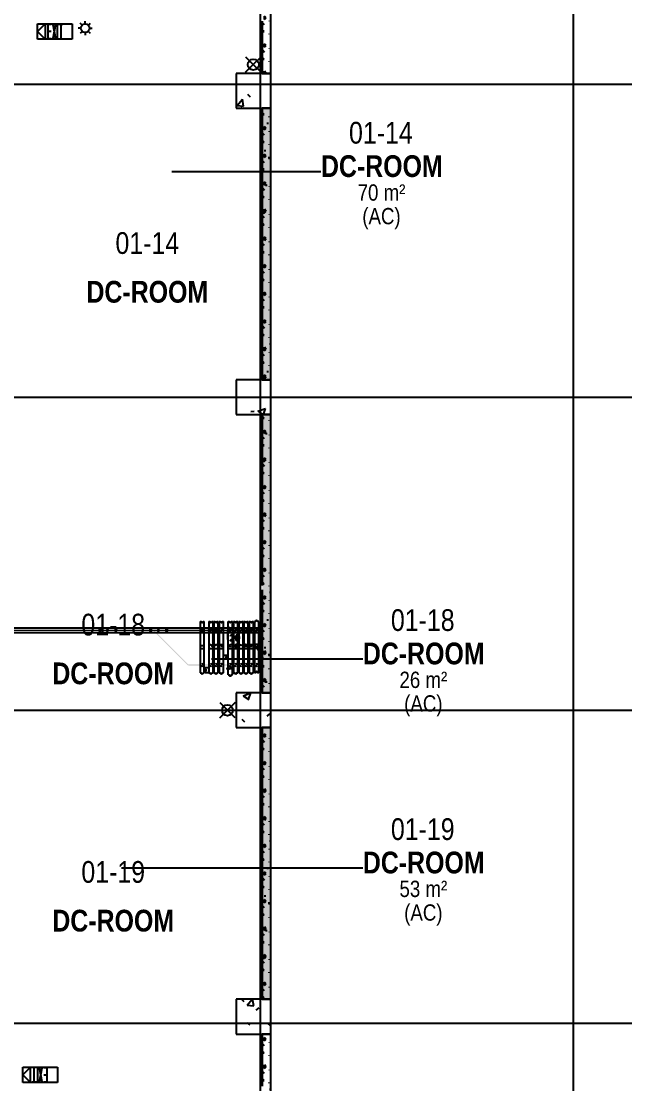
# Model space of a CAD drawing. Header units: millimetres. Extents: x -20146070 to 165023, y -3349561 to 35447.
# Drawn here: x 26597 to 40471, y -47818 to -23375 of the extents above; entities that cross this region are included whole.
import ezdxf

# ---------------------------------------------------------------- set-up
doc = ezdxf.new("R2010")
doc.units = ezdxf.units.MM
doc.header["$LTSCALE"] = 50
doc.layers.get('Defpoints').update_dxf_attribs({"color": 8, "lineweight": 9})
for name, color, linetype in [('BLK_2 - 1ST_2ND_STOREY_PLAN$0$0-1', 8, 'Continuous'), ('BLK_2 - 1ST_2ND_STOREY_PLAN$0$1599_DB_A_BLK2_HQ_R21- LINKVIEW_BLK2_1ST STOREY Toilet JOH$0$A-_DETA----_ED', 8, 'Continuous'), ('BLK_2 - 1ST_2ND_STOREY_PLAN$0$1599_DB_A_BLK2_HQ_R21- LINKVIEW_BLK2_1ST STOREY Toilet JOH$0$E-_LIGT----_E', 8, 'Continuous'), ('BLK_2 - 1ST_2ND_STOREY_PLAN$0$1599_DB_A_BLK2_HQ_R21- LINKVIEW_BLK2_1ST STOREY Toilet JOH$0$S-_COLN----_E', 8, 'Continuous'), ('BLK_2 - 1ST_2ND_STOREY_PLAN$0$A-_DETA----_ED-2', 8, 'Continuous'), ('BLK_2 - 1ST_2ND_STOREY_PLAN$0$A-_FLOR----_E', 8, 'Continuous'), ('BLK_2 - 1ST_2ND_STOREY_PLAN$0$A-_FURT----_E-1', 8, 'Continuous'), ('BLK_2 - 1ST_2ND_STOREY_PLAN$0$A-_ROOMNAME_A', 7, 'Continuous'), ('BLK_2 - 1ST_2ND_STOREY_PLAN$0$A-_WALL----_E', 8, 'Continuous'), ('BLK_2 - 1ST_2ND_STOREY_PLAN$0$A-_WALL----_E-1', 8, 'Continuous'), ('BLK_2 - 1ST_2ND_STOREY_PLAN$0$A-_WALL----_H-1', 8, 'Continuous'), ('BLK_2 - 1ST_2ND_STOREY_PLAN$0$PDF2_Geometry', 8, 'Continuous'), ('BLK_2 - 1ST_2ND_STOREY_PLAN$0$PDF2_Solid Fills', 8, 'Continuous'), ('BLK_2 - 1ST_2ND_STOREY_PLAN$0$S-_COLN----_E', 8, 'Continuous'), ('BLK_2 - 1ST_2ND_STOREY_PLAN$0$S-_COLN----_E-1', 8, 'Continuous'), ('BLK_2 - 1ST_2ND_STOREY_PLAN$0$S-_COLN----_E-2', 8, 'Continuous'), ('NW_ARCHI RM NAME', 7, 'Continuous'), ('NW_GRID LINE', 8, 'Continuous')]:
    doc.layers.add(name, color=color, linetype=linetype)
doc.styles.add('Arial Narrow_1', font='ARIALN.TTF', dxfattribs={"height": 500})
doc.styles.add('Arial Narrow_B_1', font='ARIALNB.TTF', dxfattribs={"height": 500})
doc.styles.add('BLK_2 - 1ST_2ND_STOREY_PLAN$0$Arial Narrow_2', font='ARIALN.TTF', dxfattribs={"height": 500})
doc.styles.add('BLK_2 - 1ST_2ND_STOREY_PLAN$0$Arial Narrow_4', font='ARIALN.TTF', dxfattribs={"height": 375})
doc.styles.add('BLK_2 - 1ST_2ND_STOREY_PLAN$0$Arial Narrow_B_2', font='ARIALNB.TTF', dxfattribs={"height": 500})
pattern_1 = [(50, (0, 0), (1821.84, -159.39), [190.5, -2095.5]), (355, (0, 0), (-352.428, 1910.567), [152.4, -1676.4]), (100.451, (151.8, -13.3), (1469.426, 1751.166), [161.9, -1780.9]), (46.184, (0, 508), (2710.79, -420.428), [285.75, -3143.25]), (96.636, (226, 473), (2374.026, 2474.276), [242.85, -2671.35]), (351.184, (0, 508), (2374.05, 2474.25), [228.6, -2514.6]), (21, (254, 381), (1516.144, -1022.652), [190.5, -2095.5]), (326, (254, 381), (618.02, 1841.88), [152.4, -1676.4]), (71.451, (380.3, 295.8), (2134.171, 819.212), [161.9, -1780.9]), (37.5, (0, 0), (30.886, 845.5504), [83.82, -1572.26, 83.82, -1617.98, -1682.75]), (37.5, (0, 0), (30.886, 845.5504), [-3357.88, 83.82, -1598.93]), (7.5, (0, 0), (668.1966, 1001.806), [83.82, -886.46, 83.82, -1534.16, -641.35]), (7.5, (0, 0), (668.1966, 1001.806), [-2588.26, 83.82, -557.53]), (327.5, (-566.4, 0), (1355.9093, -57.2896), [83.82, -551.18, 83.82, -1897.38, -2628.9]), (327.5, (-566.4, 0), (1355.9093, -57.2896), [-2616.2, 83.82, -2545.08]), (317.5, (-820.4, 0), (1481.293, 254.266), [83.82, -741.68, 83.82, -1231.9, -1866.9]), (317.5, (-820.4, 0), (1481.293, 254.266), [-2141.22, 83.82, -1783.08])]
pattern_2 = [(0, (0, 0), (635, 635), [79.375, -555.625]), (90, (0, 0), (-635, 635), [79.375, -555.625]), (135, (79.38, 0), (-635.0003, 0), [112.253, -785.772]), (0, (79.4, 357.2), (635, 635), [79.375, -555.625]), (45, (119.06, 317.5), (0, 635.0003), [56.127, -841.899]), (135, (119.06, 317.5), (-635.0003, 0), [56.127, -841.899]), (0, (317.5, 515.94), (635, 635), [112.253, -522.747]), (45, (317.5, 515.94), (0, 635.0003), [79.375, -818.651]), (135, (429.75, 515.94), (-635.0003, 0), [79.375, -818.651]), (90, (436.56, 158.75), (-635, 635), [79.375, -555.625]), (45, (436.56, 158.75), (0, 635.0003), [56.127, -841.899]), (135, (476.25, 198.44), (-635.0003, 0), [56.127, -841.899]), (0, (79.4, 158.75), (635, 635), [39.687, -531.812]), (0, (555.6, 317.5), (635, 635), [39.687, -531.812]), (90, (357.2, 396.9), (-635, 635), [39.687, -531.812]), (135, (436.56, 39.7), (-635.0003, 0), [56.127, -841.899]), (135, (158.75, 476.25), (-635.0003, 0), [56.127, -841.899]), (45, (297.66, 208.36), (0, 635.0003), [56.127, -841.899]), (90, (218.3, 79.4), (-635, 635), [9.922, -625.078]), (90, (248.05, 347.27), (-635, 635), [9.922, -625.078]), (90, (545.7, 456.4), (-635, 635), [9.922, -625.078]), (90, (555.6, 119.06), (-635, 635), [9.922, -625.078])]
pattern_3 = [(0, (0, 0), (635, 635), [79.375, -555.625]), (90, (0, 0), (-635, 635), [79.375, -555.625]), (135, (79.38, 0), (-635.0003, 0), [112.253, -785.772]), (0, (79.4, 357.2), (635, 635), [79.375, -555.625]), (45, (119.06, 317.5), (0, 635.0003), [56.127, -841.899]), (135, (119.06, 317.5), (-635.0003, 0), [56.127, -841.899]), (0, (317.5, 515.94), (635, 635), [112.253, -522.747]), (45, (317.5, 515.94), (0, 635.0003), [79.375, -818.651]), (135, (429.75, 515.94), (-635.0003, 0), [79.375, -818.651]), (90, (436.56, 158.75), (-635, 635), [79.375, -555.625]), (45, (436.56, 158.75), (0, 635.0003), [56.127, -841.899]), (135, (476.25, 198.44), (-635.0003, 0), [56.127, -841.899]), (0, (79.4, 158.75), (635, 635), [39.687, -531.812]), (0, (555.6, 317.5), (635, 635), [39.687, -531.812]), (90, (357.2, 396.9), (-635, 635), [39.687, -531.813]), (135, (436.56, 39.7), (-635.0003, 0), [56.127, -841.899]), (135, (158.75, 476.25), (-635.0003, 0), [56.127, -841.899]), (45, (297.66, 208.36), (0, 635.0003), [56.127, -841.899]), (90, (218.3, 79.4), (-635, 635), [9.922, -625.078]), (90, (248.05, 347.27), (-635, 635), [9.922, -625.078]), (90, (545.7, 456.4), (-635, 635), [9.922, -625.078]), (90, (555.6, 119.06), (-635, 635), [9.922, -625.078])]
pattern_4 = [(50, (0, 0), (1821.84, -159.39), [190.5, -2095.5]), (355, (0, 0), (-352.43, 1910.57), [152.4, -1676.4]), (100.451, (151.8, -13.3), (1469.426, 1751.166), [161.9, -1780.9]), (46.184, (0, 508), (2710.79, -420.43), [285.75, -3143.25]), (96.636, (226, 473), (2374.03, 2474.28), [242.85, -2671.35]), (351.184, (0, 508), (2374.05, 2474.25), [228.6, -2514.6]), (21, (254, 381), (1516.143, -1022.65), [190.5, -2095.5]), (326, (254, 381), (618.02, 1841.88), [152.4, -1676.4]), (71.451, (380.3, 295.8), (2134.17, 819.21), [161.9, -1780.9]), (37.5, (0, 0), (30.886, 845.55), [83.82, -1572.26, 83.82, -1617.98, -1682.75]), (37.5, (0, 0), (30.886, 845.55), [-3357.88, 83.82, -1598.93]), (7.5, (0, 0), (668.197, 1001.806), [83.82, -886.46, 83.82, -1534.16, -641.35]), (7.5, (0, 0), (668.197, 1001.806), [-2588.26, 83.82, -557.53]), (327.5, (-566.4, 0), (1355.909, -57.29), [83.82, -551.18, 83.82, -1897.38, -2628.9]), (327.5, (-566.4, 0), (1355.909, -57.29), [-2616.2, 83.82, -2545.08]), (317.5, (-820.4, 0), (1481.293, 254.266), [83.82, -741.68, 83.82, -1231.9, -1866.9]), (317.5, (-820.4, 0), (1481.293, 254.266), [-2141.22, 83.82, -1783.08])]

# ---------------------------------------------------------------- blocks, each defined once
blk = doc.blocks.new('BLK_2 - 1ST_2ND_STOREY_PLAN$0$1599_DB_A_BLK2_HQ_R21_rvt-1-BLK 2 1ST STOREY PLAN')
at = {"layer": 'BLK_2 - 1ST_2ND_STOREY_PLAN$0$A-_WALL----_H-1'}
h = blk.add_hatch(dxfattribs=at)
h.set_pattern_fill('FP_4', color=256, style=0, pattern_type=2)
h.set_pattern_definition(pattern_2)
h.paths.add_polyline_path([(-109836, -67302), (-109836, -57952), (-110036, -57908), (-110036, -67302)])
h = blk.add_hatch(dxfattribs=at)
h.set_pattern_fill('FP_4', color=256, style=0, pattern_type=2)
h.set_pattern_definition(pattern_2)
h.paths.add_polyline_path([(-109836, -88602), (-109836, -82352), (-110036, -82352), (-110036, -88602)])
h.paths.add_polyline_path([(-110036, -81552), (-109836, -81552), (-109836, -75152), (-110036, -75152), (-110036, -79182)])
h.paths.add_polyline_path([(-109836, -74352), (-109836, -68102), (-110036, -68102), (-110036, -74352)])
h = blk.add_hatch(dxfattribs=at)
h.set_pattern_fill('FP_4', color=256, style=0, pattern_type=2)
h.set_pattern_definition(pattern_2)
h.paths.add_polyline_path([(-110036, -98797), (-109836, -98752), (-109836, -89402), (-110036, -89402), (-110036, -98752)])
at = {"layer": 'BLK_2 - 1ST_2ND_STOREY_PLAN$0$S-_COLN----_E-2'}
h = blk.add_hatch(dxfattribs=at)
h.set_pattern_fill('FP_2', color=256, style=0, pattern_type=2)
h.set_pattern_definition(pattern_1)
h.paths.add_polyline_path([(-110036, -68102), (-109836, -68102), (-109836, -67302), (-110636, -67302), (-110636, -68102), (-110427, -68102)])
h = blk.add_hatch(dxfattribs=at)
h.set_pattern_fill('FP_2', color=256, style=0, pattern_type=2)
h.set_pattern_definition(pattern_1)
h.paths.add_polyline_path([(-109836, -75152), (-109836, -74352), (-110636, -74352), (-110636, -75152), (-110036, -75152)])
h = blk.add_hatch(dxfattribs=at)
h.set_pattern_fill('FP_2', color=256, style=0, pattern_type=2)
h.set_pattern_definition(pattern_1)
h.paths.add_polyline_path([(-110036, -82352), (-109836, -82352), (-109836, -81552), (-110636, -81552), (-110636, -82352), (-110427, -82352)])
h = blk.add_hatch(dxfattribs=at)
h.set_pattern_fill('FP_2', color=256, style=0, pattern_type=2)
h.set_pattern_definition(pattern_1)
h.paths.add_polyline_path([(-110636, -89402), (-109836, -89402), (-109836, -88602), (-110636, -88602)])
at = {"layer": 'BLK_2 - 1ST_2ND_STOREY_PLAN$0$A-_FLOR----_E'}
blk.add_line((-109836, -89402), (-109836, -67302), dxfattribs=at)
at = {"layer": 'BLK_2 - 1ST_2ND_STOREY_PLAN$0$A-_WALL----_E'}
for p, q in [((-109836, -68102), (-110036, -68102)), ((-110036, -74352), (-109836, -74352)), ((-109836, -75152), (-110036, -75152)), ((-110036, -81552), (-109836, -81552)), ((-109836, -82352), (-110036, -82352)), ((-110036, -88602), (-109836, -88602))]:
    blk.add_line(p, q, dxfattribs=at)
at = {"layer": 'BLK_2 - 1ST_2ND_STOREY_PLAN$0$A-_WALL----_E-1'}
for p, q in [((-109836, -67302), (-109836, -57952)), ((-110036, -66102), (-110036, -67302)), ((-110036, -67302), (-109836, -67302)), ((-110036, -68102), (-110036, -74352)), ((-109836, -74352), (-109836, -68102)), ((-110036, -75152), (-110036, -79082)), ((-109836, -81552), (-109836, -75152)), ((-110036, -79182), (-110036, -81552)), ((-110036, -82352), (-110036, -88602)), ((-109836, -88602), (-109836, -82352)), ((-110036, -89402), (-110036, -90602)), ((-109836, -89402), (-110036, -89402)), ((-109836, -98752), (-109836, -89402))]:
    blk.add_line(p, q, dxfattribs=at)
at = {"layer": 'BLK_2 - 1ST_2ND_STOREY_PLAN$0$S-_COLN----_E'}
for p, q in [((-110036, -68102), (-109836, -68102)), ((-109836, -74352), (-110036, -74352)), ((-110036, -75152), (-109836, -75152)), ((-109836, -81552), (-110036, -81552)), ((-110036, -82352), (-109836, -82352)), ((-109836, -88602), (-110036, -88602))]:
    blk.add_line(p, q, dxfattribs=at)
at = {"layer": 'BLK_2 - 1ST_2ND_STOREY_PLAN$0$S-_COLN----_E-1'}
for p, q in [((-109836, -67302), (-110636, -67302)), ((-110636, -67302), (-110636, -68102)), ((-109836, -68102), (-109836, -67302)), ((-110636, -68102), (-110036, -68102)), ((-110036, -74352), (-110636, -74352)), ((-110636, -74352), (-110636, -75152)), ((-109836, -75152), (-109836, -74352)), ((-110636, -75152), (-110036, -75152)), ((-110036, -81552), (-110636, -81552)), ((-110636, -81552), (-110636, -82352)), ((-109836, -82352), (-109836, -81552)), ((-110636, -82352), (-110036, -82352)), ((-110036, -88602), (-110636, -88602)), ((-110636, -88602), (-110636, -89402)), ((-109836, -89402), (-109836, -88602)), ((-110636, -89402), (-109836, -89402))]:
    blk.add_line(p, q, dxfattribs=at)
blk = doc.blocks.new('BLK_2 - 1ST_2ND_STOREY_PLAN$0$1599_DB_A_BLK2_HQ_R21- LINKVIEW_BLK2_1ST STOREY Toilet JOH$0$IDA- Fire Extinguisher - 3kg AB-3508501-LINKVIEW_BLK2_1ST STOREY')
at = {"layer": 'BLK_2 - 1ST_2ND_STOREY_PLAN$0$1599_DB_A_BLK2_HQ_R21- LINKVIEW_BLK2_1ST STOREY Toilet JOH$0$A-_DETA----_ED'}
for p in [(-177, -23), (-177, -377), (177, -23), (177, -377)]:
    blk.add_line(p, (0, -200), dxfattribs=at)
blk.add_circle((0, -200), 125, dxfattribs=at)
blk = doc.blocks.new('BLK_2 - 1ST_2ND_STOREY_PLAN$0$1599_DB_A_BLK2_HQ_R21- LINKVIEW_BLK2_1ST STOREY Toilet JOH$0$IDA - Exit Sign - IDA - Exit Sign - Right Side-3513102-LINKVIEW_BLK2_1ST STOREY')
at = {"layer": 'BLK_2 - 1ST_2ND_STOREY_PLAN$0$1599_DB_A_BLK2_HQ_R21- LINKVIEW_BLK2_1ST STOREY Toilet JOH$0$A-_DETA----_ED'}
for p, q in [((-193, -115), (-193, -433)), ((-113, -115), (-193, -115)), ((-78, -113), (-15, -438)), ((-15, -113), (-78, -438)), ((26, -113), (26, -438)), ((156, -115), (56, -115)), ((106, -115), (106, -438)), ((-113, -275), (-193, -275)), ((-193, -433), (-113, -433))]:
    blk.add_line(p, q, dxfattribs=at)
at = {"layer": 'BLK_2 - 1ST_2ND_STOREY_PLAN$0$1599_DB_A_BLK2_HQ_R21- LINKVIEW_BLK2_1ST STOREY Toilet JOH$0$E-_LIGT----_E'}
for p, q in [((-429, -450), (-429, -100)), ((-429, -100), (371, -100)), ((196, -100), (196, -450)), ((371, -275), (196, -100)), ((371, -100), (371, -450)), ((371, -450), (-429, -450)), ((196, -450), (371, -275))]:
    blk.add_line(p, q, dxfattribs=at)
blk = doc.blocks.new('BLK_2 - 1ST_2ND_STOREY_PLAN$0$1599_DB_A_BLK2_HQ_R21- LINKVIEW_BLK2_1ST STOREY Toilet JOH$0$IDA - Strobe Light - IDA - Strobe Light-3509615-LINKVIEW_BLK2_1ST STOREY')
at = {"layer": 'BLK_2 - 1ST_2ND_STOREY_PLAN$0$1599_DB_A_BLK2_HQ_R21- LINKVIEW_BLK2_1ST STOREY Toilet JOH$0$A-_DETA----_ED'}
for p, q in [((-80, 280), (-115, 315)), ((0, 312), (0, 362)), ((80, 280), (115, 315)), ((-113, 200), (-163, 200)), ((-80, 120), (-115, 85)), ((0, 87), (0, 37)), ((80, 120), (115, 85)), ((112, 200), (162, 200))]:
    blk.add_line(p, q, dxfattribs=at)
blk.add_circle((0, 200), 100, dxfattribs=at)
blk = doc.blocks.new('BLK_2 - 1ST_2ND_STOREY_PLAN$0$1599_DB_A_BLK2_HQ_R21- LINKVIEW_BLK2_1ST STOREY Toilet JOH$0$IDA - Exit Sign - IDA - Exit Sign - Left Side-3511324-LINKVIEW_BLK2_1ST STOREY')
at = {"layer": 'BLK_2 - 1ST_2ND_STOREY_PLAN$0$1599_DB_A_BLK2_HQ_R21- LINKVIEW_BLK2_1ST STOREY Toilet JOH$0$A-_DETA----_ED'}
for p, q in [((-164, -115), (-164, -433)), ((-84, -115), (-164, -115)), ((-49, -113), (14, -438)), ((14, -113), (-49, -438)), ((55, -113), (55, -438)), ((185, -115), (85, -115)), ((135, -115), (135, -438)), ((-84, -275), (-164, -275)), ((-164, -433), (-84, -433))]:
    blk.add_line(p, q, dxfattribs=at)
at = {"layer": 'BLK_2 - 1ST_2ND_STOREY_PLAN$0$1599_DB_A_BLK2_HQ_R21- LINKVIEW_BLK2_1ST STOREY Toilet JOH$0$E-_LIGT----_E'}
for p, q in [((-400, -275), (-225, -100)), ((-400, -450), (-400, -100)), ((-400, -100), (400, -100)), ((-225, -100), (-225, -450)), ((400, -100), (400, -450)), ((-225, -450), (-400, -275)), ((400, -450), (-400, -450))]:
    blk.add_line(p, q, dxfattribs=at)
blk = doc.blocks.new('BLK_2 - 1ST_2ND_STOREY_PLAN$0$1599_DB_A_BLK2_HQ_R21- LINKVIEW_BLK2_1ST STOREY Toilet JOH$0$IDA- Fire Extinguisher - 3kg AB-3515615-LINKVIEW_BLK2_1ST STOREY')
at = {"layer": 'BLK_2 - 1ST_2ND_STOREY_PLAN$0$1599_DB_A_BLK2_HQ_R21- LINKVIEW_BLK2_1ST STOREY Toilet JOH$0$A-_DETA----_ED'}
for p in [(-104, 377), (249, 377), (-104, 23), (249, 23)]:
    blk.add_line(p, (73, 200), dxfattribs=at)
blk.add_circle((73, 200), 125, dxfattribs=at)
blk = doc.blocks.new('BLK_2 - 1ST_2ND_STOREY_PLAN$0$IDA- Fire Extinguisher - 3kg AB-3515615-BLK 2 1ST STOREY PLAN')
at = {"layer": 'BLK_2 - 1ST_2ND_STOREY_PLAN$0$A-_DETA----_ED-2'}
for p in [(-104, 377), (249, 377), (-104, 23), (249, 23)]:
    blk.add_line(p, (73, 200), dxfattribs=at)
blk.add_circle((73, 200), 125, dxfattribs=at)
blk = doc.blocks.new('BLK_2 - 1ST_2ND_STOREY_PLAN$0$IDA- Fire Extinguisher - 3kg AB-3508501-BLK 2 1ST STOREY PLAN')
at = {"layer": 'BLK_2 - 1ST_2ND_STOREY_PLAN$0$A-_DETA----_ED-2'}
for p in [(-177, -23), (-177, -377), (177, -23), (177, -377)]:
    blk.add_line(p, (0, -200), dxfattribs=at)
blk.add_circle((0, -200), 125, dxfattribs=at)
blk = doc.blocks.new('BLK_2 - 1ST_2ND_STOREY_PLAN$0$1599_DB_A_BLK2_HQ_R21- LINKVIEW_BLK2_1ST STOREY Toilet JOH')
at = {"layer": 'BLK_2 - 1ST_2ND_STOREY_PLAN$0$1599_DB_A_BLK2_HQ_R21- LINKVIEW_BLK2_1ST STOREY Toilet JOH$0$S-_COLN----_E'}
h = blk.add_hatch(dxfattribs=at)
h.set_pattern_fill('FP_3', color=256, style=0, pattern_type=2)
h.set_pattern_definition(pattern_3)
h.paths.add_polyline_path([(21271, -24575), (21471, -24575), (21471, -15225), (21271, -15180), (21271, -23375)], flags=0)
h = blk.add_hatch(dxfattribs=at)
h.set_pattern_fill('FP_1', color=256, style=0, pattern_type=2)
h.set_pattern_definition(pattern_4)
h.paths.add_polyline_path([(21271, -25375), (21471, -25375), (21471, -24575), (20671, -24575), (20671, -25375)], flags=0)
h = blk.add_hatch(dxfattribs=at)
h.set_pattern_fill('FP_3', color=256, style=0, pattern_type=2)
h.set_pattern_definition(pattern_3)
h.paths.add_polyline_path([(21471, -31625), (21471, -25375), (21271, -25375), (21271, -31625)], flags=0)
h = blk.add_hatch(dxfattribs=at)
h.set_pattern_fill('FP_1', color=256, style=0, pattern_type=2)
h.set_pattern_definition(pattern_4)
h.paths.add_polyline_path([(20671, -32425), (21471, -32425), (21471, -31625), (20671, -31625)], flags=0)
h = blk.add_hatch(dxfattribs=at)
h.set_pattern_fill('FP_3', color=256, style=0, pattern_type=2)
h.set_pattern_definition(pattern_3)
h.paths.add_polyline_path([(21471, -38825), (21471, -32425), (21271, -32425), (21271, -38825)], flags=0)
h = blk.add_hatch(dxfattribs=at)
h.set_pattern_fill('FP_1', color=256, style=0, pattern_type=2)
h.set_pattern_definition(pattern_4)
h.paths.add_polyline_path([(21471, -39625), (21471, -38825), (20671, -38825), (20671, -39625), (21271, -39625)], flags=0)
h = blk.add_hatch(dxfattribs=at)
h.set_pattern_fill('FP_3', color=256, style=0, pattern_type=2)
h.set_pattern_definition(pattern_3)
h.paths.add_polyline_path([(21471, -45875), (21471, -39625), (21271, -39625), (21271, -45875)], flags=0)
h = blk.add_hatch(dxfattribs=at)
h.set_pattern_fill('FP_1', color=256, style=0, pattern_type=2)
h.set_pattern_definition(pattern_4)
h.paths.add_polyline_path([(20671, -46675), (21471, -46675), (21471, -45875), (20671, -45875)], flags=0)
h = blk.add_hatch(dxfattribs=at)
h.set_pattern_fill('FP_3', color=256, style=0, pattern_type=2)
h.set_pattern_definition(pattern_3)
h.paths.add_polyline_path([(21271, -56070), (21471, -56025), (21471, -46675), (21271, -46675), (21271, -48985)], flags=0)
for p, q in [((21471, -24575), (21471, -15225)), ((21271, -23375), (21271, -24575)), ((20671, -24575), (20671, -25375)), ((21471, -24575), (20671, -24575)), ((21271, -24575), (21471, -24575)), ((21471, -25375), (21471, -24575)), ((20671, -25375), (21271, -25375)), ((21471, -25375), (21271, -25375)), ((21271, -25375), (21271, -31625)), ((21271, -25375), (21471, -25375)), ((21471, -31625), (21471, -25375)), ((20671, -31625), (20671, -32425)), ((21271, -31625), (20671, -31625)), ((21271, -31625), (21471, -31625)), ((21471, -31625), (21271, -31625)), ((21471, -32425), (21471, -31625)), ((20671, -32425), (21271, -32425)), ((21471, -32425), (21271, -32425)), ((21271, -32425), (21271, -36355)), ((21271, -32425), (21471, -32425)), ((21471, -38825), (21471, -32425)), ((21271, -36555), (21271, -38825)), ((20671, -38825), (20671, -39625)), ((21271, -38825), (20671, -38825)), ((21271, -38825), (21471, -38825)), ((21471, -38825), (21271, -38825)), ((21471, -39625), (21471, -38825)), ((20671, -39625), (21271, -39625)), ((21471, -39625), (21271, -39625)), ((21271, -39625), (21271, -45875)), ((21271, -39625), (21471, -39625)), ((21471, -45875), (21471, -39625)), ((20671, -45875), (20671, -46675)), ((21271, -45875), (20671, -45875)), ((21271, -45875), (21471, -45875)), ((21471, -45875), (21271, -45875)), ((21471, -46675), (21471, -45875)), ((20671, -46675), (21471, -46675)), ((21471, -46675), (21271, -46675)), ((21271, -46675), (21271, -47875)), ((21471, -56025), (21471, -46675))]:
    blk.add_line(p, q, dxfattribs=at)
at = {"layer": 'Defpoints'}
blk.add_line((12171, -37386), (21271, -37386), dxfattribs=at)
at = {"layer": 'BLK_2 - 1ST_2ND_STOREY_PLAN$0$1599_DB_A_BLK2_HQ_R21- LINKVIEW_BLK2_1ST STOREY Toilet JOH$0$S-_COLN----_E'}
for name, p, rotation in [('BLK_2 - 1ST_2ND_STOREY_PLAN$0$1599_DB_A_BLK2_HQ_R21- LINKVIEW_BLK2_1ST STOREY Toilet JOH$0$IDA - Strobe Light - IDA - Strobe Light-3509615-LINKVIEW_BLK2_1ST STOREY', (17201, -23335), 180), ('BLK_2 - 1ST_2ND_STOREY_PLAN$0$1599_DB_A_BLK2_HQ_R21- LINKVIEW_BLK2_1ST STOREY Toilet JOH$0$IDA- Fire Extinguisher - 3kg AB-3515615-LINKVIEW_BLK2_1ST STOREY', (21266, -24444), 90), ('BLK_2 - 1ST_2ND_STOREY_PLAN$0$1599_DB_A_BLK2_HQ_R21- LINKVIEW_BLK2_1ST STOREY Toilet JOH$0$IDA- Fire Extinguisher - 3kg AB-3508501-LINKVIEW_BLK2_1ST STOREY', (20671, -39225), 270), ('BLK_2 - 1ST_2ND_STOREY_PLAN$0$1599_DB_A_BLK2_HQ_R21- LINKVIEW_BLK2_1ST STOREY Toilet JOH$0$IDA - Exit Sign - IDA - Exit Sign - Right Side-3513102-LINKVIEW_BLK2_1ST STOREY', (16137, -47888), 180)]:
    blk.add_blockref(name, p, dxfattribs=dict(at, rotation=rotation))
at = {"layer": 'BLK_2 - 1ST_2ND_STOREY_PLAN$0$A-_FURT----_E-1'}
blk.add_blockref('BLK_2 - 1ST_2ND_STOREY_PLAN$0$1599_DB_A_BLK2_HQ_R21- LINKVIEW_BLK2_1ST STOREY Toilet JOH$0$IDA - Exit Sign - IDA - Exit Sign - Left Side-3511324-LINKVIEW_BLK2_1ST STOREY', (16502, -23335), dxfattribs=at)
for name, p, rotation in [('BLK_2 - 1ST_2ND_STOREY_PLAN$0$IDA- Fire Extinguisher - 3kg AB-3515615-BLK 2 1ST STOREY PLAN', (21266, -24444), 90), ('BLK_2 - 1ST_2ND_STOREY_PLAN$0$IDA- Fire Extinguisher - 3kg AB-3508501-BLK 2 1ST STOREY PLAN', (20671, -39225), 270)]:
    blk.add_blockref(name, p, dxfattribs=dict(at, rotation=rotation))
blk = doc.blocks.new('BLK_2 - 1ST_2ND_STOREY_PLAN')
at = {"layer": 'BLK_2 - 1ST_2ND_STOREY_PLAN$0$PDF2_Solid Fills'}
for points in [[(-110035, -80125), (-110035, -80100), (-133810, -80100), (-133810, -80125)], [(-111746, -80921), (-111729, -80904), (-112529, -80104), (-112546, -80121)], [(-111174, -80112), (-111199, -80112), (-111199, -80912), (-111174, -80912)], [(-110035, -80925), (-110035, -80900), (-111737, -80900), (-111737, -80925)]]:
    blk.add_hatch(color=256, dxfattribs=at).paths.add_polyline_path(points)
at = {"layer": 'BLK_2 - 1ST_2ND_STOREY_PLAN$0$A-_ROOMNAME_A'}
for p, q in [((-112112, -69556), (-108686, -69556)), ((-111200, -80767), (-107723, -80767)), ((-113268, -85577), (-107723, -85577))]:
    blk.add_line(p, q, dxfattribs=at)
at = {"layer": 'BLK_2 - 1ST_2ND_STOREY_PLAN$0$PDF2_Geometry', "ltscale": 76.200264}
for points in [[(-111466, -79913), (-111466, -81090)], [(-111369, -81090), (-111369, -79913)], [(-111267, -79913), (-111267, -81090)], [(-111166, -81090), (-111166, -79913)], [(-111149, -79913), (-111149, -81090)], [(-111047, -81090), (-111047, -79913)], [(-111026, -79913), (-111026, -81090)], [(-110928, -81090), (-110928, -79913)], [(-110696, -79913), (-110696, -81090)], [(-110598, -81090), (-110598, -79913)], [(-110577, -79913), (-110577, -81090)], [(-110476, -81090), (-110476, -79913)], [(-110459, -79913), (-110459, -81090)], [(-110357, -81090), (-110357, -79913)], [(-110336, -79913), (-110336, -81090)], [(-110238, -81090), (-110238, -79913)], [(-110217, -79913), (-110217, -81090)], [(-110116, -81090), (-110116, -79913)]]:
    blk.add_lwpolyline(points, dxfattribs=at)
at = {"layer": 'BLK_2 - 1ST_2ND_STOREY_PLAN$0$PDF2_Geometry'}
for points in [[(-111466, -79913), (-111441, -79913), (-111436, -79930), (-111415, -79939), (-111398, -79930), (-111390, -79913), (-111369, -79913)], [(-111267, -79913), (-111242, -79913), (-111233, -79930), (-111216, -79939), (-111199, -79930), (-111191, -79913), (-111166, -79913)], [(-111149, -79913), (-111123, -79913), (-111115, -79930), (-111098, -79939), (-111081, -79930), (-111072, -79913), (-111047, -79913)], [(-111026, -79913), (-111000, -79913), (-110996, -79930), (-110975, -79939), (-110958, -79930), (-110950, -79913), (-110928, -79913)], [(-110823, -79913), (-110797, -79913), (-110789, -79930), (-110772, -79939), (-110755, -79930), (-110746, -79913), (-110721, -79913)], [(-110696, -79913), (-110670, -79913), (-110666, -79930), (-110645, -79939), (-110628, -79930), (-110624, -79913), (-110598, -79913)], [(-110577, -79913), (-110552, -79913), (-110543, -79930), (-110526, -79939), (-110509, -79930), (-110501, -79913), (-110476, -79913)], [(-110459, -79913), (-110433, -79913), (-110425, -79930), (-110408, -79939), (-110391, -79930), (-110382, -79913), (-110357, -79913)], [(-110336, -79913), (-110310, -79913), (-110306, -79930), (-110285, -79939), (-110268, -79930), (-110260, -79913), (-110238, -79913)], [(-110116, -79913), (-110141, -79913), (-110150, -79896), (-110166, -79888), (-110183, -79896), (-110192, -79913), (-110217, -79913)], [(-113600, -80163), (-113600, -80138), (-113583, -80129), (-113574, -80112), (-113583, -80095), (-113600, -80087), (-113600, -80062)], [(-112431, -80163), (-112431, -80138), (-112414, -80129), (-112406, -80112), (-112414, -80095), (-112431, -80087), (-112431, -80062)], [(-111441, -80117), (-111436, -80129), (-111415, -80138), (-111403, -80134)], [(-111390, -80112), (-111398, -80095), (-111415, -80087), (-111428, -80091)], [(-111263, -80163), (-111263, -80138), (-111246, -80129), (-111238, -80112), (-111246, -80095), (-111263, -80087), (-111263, -80062)], [(-111242, -80117), (-111233, -80129), (-111216, -80138), (-111204, -80134)], [(-111191, -80112), (-111199, -80095), (-111216, -80087), (-111229, -80091)], [(-111119, -80117), (-111115, -80129), (-111098, -80138), (-111081, -80134)], [(-111072, -80112), (-111081, -80095), (-111098, -80087), (-111111, -80091)], [(-111000, -80117), (-110996, -80129), (-110975, -80138), (-110962, -80134)], [(-110950, -80112), (-110958, -80095), (-110975, -80087), (-110988, -80091)], [(-110823, -80049), (-110789, -80049), (-110789, -80062), (-110751, -80062), (-110751, -80070), (-110721, -80070)], [(-110823, -80057), (-110789, -80057), (-110789, -80066), (-110755, -80066), (-110755, -80079), (-110721, -80079)], [(-110797, -80117), (-110789, -80129), (-110772, -80138), (-110755, -80134)], [(-110746, -80112), (-110755, -80095), (-110772, -80087), (-110785, -80091)], [(-110670, -80117), (-110666, -80129), (-110645, -80138), (-110632, -80134)], [(-110624, -80112), (-110628, -80095), (-110645, -80087), (-110662, -80091)], [(-110552, -80117), (-110543, -80129), (-110526, -80138), (-110514, -80134)], [(-110501, -80112), (-110509, -80095), (-110526, -80087), (-110539, -80091)], [(-110476, -80011), (-110476, -80112)], [(-110429, -80117), (-110425, -80129), (-110408, -80138), (-110391, -80134)], [(-110382, -80112), (-110391, -80095), (-110408, -80087), (-110420, -80091)], [(-110310, -80117), (-110306, -80129), (-110285, -80138), (-110272, -80134)], [(-110260, -80112), (-110268, -80095), (-110285, -80087), (-110298, -80091)], [(-110192, -80117), (-110183, -80129), (-110166, -80138), (-110154, -80134)], [(-110141, -80112), (-110150, -80095), (-110166, -80087), (-110179, -80091)], [(-110099, -80163), (-110099, -80138), (-110078, -80129), (-110073, -80112), (-110078, -80095), (-110099, -80087), (-110099, -80062)], [(-110768, -80252), (-110768, -80244), (-110759, -80235), (-110755, -80227), (-110742, -80222), (-110717, -80222), (-110704, -80227), (-110700, -80235), (-110691, -80244), (-110691, -80256), (-110700, -80269), (-110708, -80290), (-110772, -80349), (-110687, -80349)], [(-111441, -80476), (-111445, -80468), (-111453, -80460), (-111377, -80460)], [(-111441, -80553), (-111445, -80544), (-111453, -80531), (-111377, -80531)], [(-111267, -80654), (-111267, -80756)], [(-111238, -80485), (-111242, -80485), (-111246, -80481), (-111250, -80476), (-111254, -80468), (-111254, -80455), (-111250, -80447), (-111246, -80443), (-111242, -80438), (-111233, -80438), (-111225, -80443), (-111212, -80451), (-111178, -80489), (-111178, -80438)], [(-111242, -80553), (-111242, -80544), (-111254, -80531), (-111178, -80531)], [(-111149, -80654), (-111149, -80756)], [(-111136, -80481), (-111136, -80438), (-111106, -80464), (-111106, -80451), (-111102, -80443), (-111098, -80438), (-111085, -80438), (-111081, -80438), (-111068, -80438), (-111060, -80447), (-111055, -80460), (-111055, -80468), (-111060, -80481), (-111064, -80485), (-111072, -80489)], [(-111119, -80553), (-111123, -80544), (-111136, -80531), (-111055, -80531)], [(-110937, -80451), (-111013, -80451), (-110962, -80489), (-110962, -80434)], [(-111000, -80553), (-111005, -80544), (-111013, -80531), (-110937, -80531)], [(-110810, -80443), (-110810, -80481), (-110776, -80485), (-110780, -80481), (-110785, -80468), (-110785, -80460), (-110780, -80447), (-110772, -80438), (-110763, -80438), (-110755, -80438), (-110742, -80438), (-110734, -80447), (-110730, -80460), (-110730, -80468), (-110734, -80481), (-110738, -80485), (-110746, -80489)], [(-110793, -80553), (-110797, -80544), (-110810, -80531), (-110730, -80531)], [(-110674, -80438), (-110683, -80443), (-110683, -80455), (-110683, -80464), (-110683, -80472), (-110670, -80481), (-110653, -80485), (-110632, -80485), (-110619, -80481), (-110611, -80472), (-110607, -80464), (-110607, -80460), (-110611, -80447), (-110619, -80438), (-110628, -80438), (-110632, -80438), (-110645, -80438), (-110653, -80447), (-110653, -80460), (-110653, -80464), (-110653, -80472), (-110645, -80481), (-110632, -80485)], [(-110670, -80553), (-110674, -80544), (-110683, -80531), (-110607, -80531)], [(-110488, -80472), (-110564, -80438), (-110564, -80489)], [(-110552, -80553), (-110552, -80544), (-110564, -80531), (-110488, -80531)], [(-110429, -80553), (-110433, -80544), (-110446, -80531), (-110365, -80531)], [(-110298, -80438), (-110289, -80443), (-110281, -80451), (-110277, -80464), (-110277, -80468), (-110281, -80476), (-110289, -80485), (-110298, -80489), (-110302, -80489), (-110315, -80485), (-110323, -80476), (-110323, -80468), (-110323, -80464), (-110323, -80451), (-110315, -80443), (-110298, -80438), (-110281, -80438), (-110260, -80443), (-110251, -80451), (-110247, -80464), (-110247, -80468), (-110251, -80481), (-110260, -80485)], [(-110310, -80553), (-110315, -80544), (-110323, -80531), (-110247, -80531)], [(-110188, -80561), (-110192, -80561), (-110196, -80557), (-110200, -80553), (-110205, -80544), (-110205, -80531), (-110200, -80523), (-110196, -80519), (-110192, -80515), (-110183, -80515), (-110175, -80519), (-110162, -80527), (-110128, -80561), (-110128, -80510)], [(-111390, -80912), (-111398, -80896), (-111415, -80887), (-111428, -80891)], [(-111191, -80912), (-111199, -80896), (-111216, -80887), (-111229, -80891)], [(-111072, -80912), (-111081, -80896), (-111098, -80887), (-111111, -80891)], [(-110950, -80912), (-110958, -80896), (-110975, -80887), (-110988, -80891)], [(-110928, -80684), (-110848, -80684), (-110848, -80709), (-110865, -80714), (-110873, -80735), (-110865, -80752), (-110848, -80756), (-110848, -80781), (-110928, -80781)], [(-110746, -80912), (-110755, -80896), (-110772, -80887), (-110785, -80891)], [(-110624, -80912), (-110628, -80896), (-110645, -80887), (-110662, -80891)], [(-110501, -80912), (-110509, -80896), (-110526, -80887), (-110539, -80891)], [(-110382, -80912), (-110391, -80896), (-110408, -80887), (-110420, -80891)], [(-110260, -80912), (-110268, -80896), (-110285, -80887), (-110298, -80891)], [(-110141, -80912), (-110150, -80896), (-110166, -80887), (-110179, -80891)], [(-111466, -81090), (-111441, -81090), (-111436, -81107), (-111415, -81116), (-111398, -81107), (-111390, -81090), (-111369, -81090)], [(-111441, -80917), (-111436, -80929), (-111415, -80938), (-111403, -80934)], [(-111267, -80980), (-111348, -80980), (-111348, -81006), (-111331, -81014), (-111322, -81031), (-111331, -81048), (-111348, -81056), (-111348, -81082), (-111267, -81082)], [(-111267, -81090), (-111242, -81090), (-111233, -81107), (-111216, -81116), (-111199, -81107), (-111191, -81090), (-111166, -81090)], [(-111242, -80917), (-111233, -80929), (-111216, -80938), (-111204, -80934)], [(-111149, -81090), (-111123, -81090), (-111115, -81107), (-111098, -81116), (-111081, -81107), (-111072, -81090), (-111047, -81090)], [(-111119, -80917), (-111115, -80929), (-111098, -80938), (-111081, -80934)], [(-111026, -81090), (-111000, -81090), (-110996, -81107), (-110975, -81116), (-110958, -81107), (-110950, -81090), (-110928, -81090)], [(-111000, -80917), (-110996, -80929), (-110975, -80938), (-110962, -80934)], [(-110721, -80972), (-110755, -80972), (-110755, -80984), (-110789, -80984), (-110789, -80993), (-110823, -80993)], [(-110823, -81001), (-110785, -81001), (-110785, -80993), (-110751, -80993), (-110751, -80980), (-110721, -80980)], [(-110823, -81137), (-110797, -81137), (-110789, -81158), (-110772, -81162), (-110755, -81158), (-110746, -81137), (-110721, -81137)], [(-110797, -80917), (-110789, -80929), (-110772, -80938), (-110755, -80934)], [(-110696, -81090), (-110670, -81090), (-110666, -81107), (-110645, -81116), (-110628, -81107), (-110624, -81090), (-110598, -81090)], [(-110670, -80917), (-110666, -80929), (-110645, -80938), (-110632, -80934)], [(-110577, -81090), (-110552, -81090), (-110543, -81107), (-110526, -81116), (-110509, -81107), (-110501, -81090), (-110476, -81090)], [(-110552, -80917), (-110543, -80929), (-110526, -80938), (-110514, -80934)], [(-110459, -81090), (-110433, -81090), (-110425, -81107), (-110408, -81116), (-110391, -81107), (-110382, -81090), (-110357, -81090)], [(-110429, -80917), (-110425, -80929), (-110408, -80938), (-110391, -80934)], [(-110336, -81090), (-110310, -81090), (-110306, -81107), (-110285, -81116), (-110268, -81107), (-110260, -81090), (-110238, -81090)], [(-110310, -80917), (-110306, -80929), (-110285, -80938), (-110272, -80934)], [(-110116, -81090), (-110141, -81090), (-110150, -81073), (-110166, -81065), (-110183, -81073), (-110192, -81090), (-110217, -81090)], [(-110192, -80917), (-110183, -80929), (-110166, -80938), (-110154, -80934)]]:
    blk.add_lwpolyline(points, dxfattribs=at)
at = {"layer": 'BLK_2 - 1ST_2ND_STOREY_PLAN$0$PDF2_Geometry', "ltscale": 88.900308}
for points in [[(-110823, -81137), (-110823, -79913)], [(-110721, -81137), (-110721, -79913)]]:
    blk.add_lwpolyline(points, dxfattribs=at)
at = {"layer": 'BLK_2 - 1ST_2ND_STOREY_PLAN$0$PDF2_Geometry'}
for points in [[(-133750, -80163), (-110099, -80163), (-110035, -80163), (-110035, -80062), (-110099, -80062), (-133750, -80062), (-133750, -80087), (-133767, -80095), (-133776, -80112), (-133767, -80129), (-133750, -80138)], [(-113744, -80112), (-113752, -80095), (-113769, -80087), (-113786, -80095), (-113794, -80112), (-113786, -80129), (-113769, -80138), (-113752, -80129)], [(-113375, -80112), (-113384, -80095), (-113401, -80087), (-113418, -80095), (-113426, -80112), (-113418, -80129), (-113401, -80138), (-113384, -80129)], [(-112575, -80112), (-112584, -80095), (-112601, -80087), (-112618, -80095), (-112626, -80112), (-112618, -80129), (-112601, -80138), (-112584, -80129)], [(-112207, -80112), (-112215, -80095), (-112232, -80087), (-112249, -80095), (-112258, -80112), (-112249, -80129), (-112232, -80138), (-112215, -80129)], [(-111407, -80112), (-111415, -80095), (-111432, -80087), (-111449, -80095), (-111458, -80112), (-111449, -80129), (-111432, -80138), (-111415, -80129)], [(-111072, -80112), (-111081, -80095), (-111098, -80087), (-111115, -80095), (-111123, -80112), (-111115, -80129), (-111098, -80138), (-111081, -80129)], [(-110272, -80112), (-110281, -80095), (-110298, -80087), (-110315, -80095), (-110323, -80112), (-110315, -80129), (-110298, -80138), (-110281, -80129)], [(-110611, -80222), (-110628, -80227), (-110641, -80244), (-110649, -80277), (-110649, -80294), (-110641, -80328), (-110628, -80345), (-110611, -80349), (-110598, -80349), (-110581, -80345), (-110569, -80328), (-110560, -80294), (-110560, -80277), (-110569, -80244), (-110581, -80227), (-110598, -80222)], [(-110446, -80468), (-110442, -80481), (-110433, -80485), (-110425, -80485), (-110420, -80481), (-110416, -80472), (-110412, -80460), (-110408, -80447), (-110399, -80438), (-110391, -80438), (-110382, -80438), (-110374, -80438), (-110370, -80443), (-110365, -80455), (-110365, -80468), (-110370, -80481), (-110374, -80485), (-110382, -80489), (-110391, -80489), (-110399, -80485), (-110408, -80476), (-110412, -80468), (-110416, -80451), (-110420, -80443), (-110425, -80438), (-110433, -80438), (-110442, -80443), (-110446, -80455)], [(-110205, -80468), (-110200, -80476), (-110192, -80485), (-110171, -80489), (-110158, -80489), (-110141, -80485), (-110128, -80476), (-110128, -80468), (-110128, -80460), (-110128, -80447), (-110141, -80438), (-110158, -80438), (-110171, -80438), (-110192, -80438), (-110200, -80447), (-110205, -80460)], [(-110823, -80997), (-110827, -80989), (-110835, -80984), (-110844, -80989), (-110848, -80997), (-110844, -81006), (-110835, -81010), (-110827, -81006)]]:
    blk.add_lwpolyline(points, close=True, dxfattribs=at)
at = {"layer": 'BLK_2 - 1ST_2ND_STOREY_PLAN$0$PDF2_Geometry', "ltscale": 84.66696}
blk.add_lwpolyline([(-110721, -80316), (-110708, -80316), (-110708, -80108), (-110835, -80108), (-110835, -80316), (-110823, -80316)], dxfattribs=at)
blk.add_blockref('BLK_2 - 1ST_2ND_STOREY_PLAN$0$1599_DB_A_BLK2_HQ_R21- LINKVIEW_BLK2_1ST STOREY Toilet JOH', (-131307, -42728))
at = {"layer": 'BLK_2 - 1ST_2ND_STOREY_PLAN$0$0-1'}
blk.add_blockref('BLK_2 - 1ST_2ND_STOREY_PLAN$0$1599_DB_A_BLK2_HQ_R21_rvt-1-BLK 2 1ST STOREY PLAN', (0, 0), dxfattribs=at)
at = {"layer": 'BLK_2 - 1ST_2ND_STOREY_PLAN$0$A-_ROOMNAME_A', "attachment_point": 1}
for s, insert, char_height, width, style in [('01-14', (-108041, -68417), 500, 1843.88, 'BLK_2 - 1ST_2ND_STOREY_PLAN$0$Arial Narrow_2'), ('01-14', (-108041, -68417), 500, 1843.88, 'BLK_2 - 1ST_2ND_STOREY_PLAN$0$Arial Narrow_2'), ('DC-ROOM', (-108686, -69185), 500, 3407.17, 'BLK_2 - 1ST_2ND_STOREY_PLAN$0$Arial Narrow_B_2'), ('DC-ROOM', (-108686, -69185), 500, 3407.17, 'BLK_2 - 1ST_2ND_STOREY_PLAN$0$Arial Narrow_B_2'), ('70 m²', (-107843, -69855), 375, 1362.87, 'BLK_2 - 1ST_2ND_STOREY_PLAN$0$Arial Narrow_4'), ('70 m²', (-107843, -69855), 375, 1362.87, 'BLK_2 - 1ST_2ND_STOREY_PLAN$0$Arial Narrow_4'), ('(AC)', (-107736, -70398), 375, 1102.32, 'BLK_2 - 1ST_2ND_STOREY_PLAN$0$Arial Narrow_4'), ('(AC)', (-107736, -70398), 375, 1102.32, 'BLK_2 - 1ST_2ND_STOREY_PLAN$0$Arial Narrow_4'), ('01-18', (-107078, -79629), 500, 1843.88, 'BLK_2 - 1ST_2ND_STOREY_PLAN$0$Arial Narrow_2'), ('01-18', (-107078, -79629), 500, 1843.88, 'BLK_2 - 1ST_2ND_STOREY_PLAN$0$Arial Narrow_2'), ('DC-ROOM', (-107723, -80397), 500, 3407.17, 'BLK_2 - 1ST_2ND_STOREY_PLAN$0$Arial Narrow_B_2'), ('DC-ROOM', (-107723, -80397), 500, 3407.17, 'BLK_2 - 1ST_2ND_STOREY_PLAN$0$Arial Narrow_B_2'), ('26 m²', (-106881, -81066), 375, 1362.87, 'BLK_2 - 1ST_2ND_STOREY_PLAN$0$Arial Narrow_4'), ('26 m²', (-106881, -81066), 375, 1362.87, 'BLK_2 - 1ST_2ND_STOREY_PLAN$0$Arial Narrow_4'), ('(AC)', (-106773, -81609), 375, 1102.32, 'BLK_2 - 1ST_2ND_STOREY_PLAN$0$Arial Narrow_4'), ('(AC)', (-106773, -81609), 375, 1102.32, 'BLK_2 - 1ST_2ND_STOREY_PLAN$0$Arial Narrow_4'), ('01-19', (-107078, -84438), 500, 1843.88, 'BLK_2 - 1ST_2ND_STOREY_PLAN$0$Arial Narrow_2'), ('01-19', (-107078, -84438), 500, 1843.88, 'BLK_2 - 1ST_2ND_STOREY_PLAN$0$Arial Narrow_2'), ('DC-ROOM', (-107723, -85206), 500, 3407.17, 'BLK_2 - 1ST_2ND_STOREY_PLAN$0$Arial Narrow_B_2'), ('DC-ROOM', (-107723, -85206), 500, 3407.17, 'BLK_2 - 1ST_2ND_STOREY_PLAN$0$Arial Narrow_B_2'), ('53 m²', (-106881, -85875), 375, 1362.87, 'BLK_2 - 1ST_2ND_STOREY_PLAN$0$Arial Narrow_4'), ('53 m²', (-106881, -85875), 375, 1362.87, 'BLK_2 - 1ST_2ND_STOREY_PLAN$0$Arial Narrow_4'), ('(AC)', (-106773, -86419), 375, 1102.32, 'BLK_2 - 1ST_2ND_STOREY_PLAN$0$Arial Narrow_4'), ('(AC)', (-106773, -86419), 375, 1102.32, 'BLK_2 - 1ST_2ND_STOREY_PLAN$0$Arial Narrow_4')]:
    blk.add_mtext(s, dxfattribs=dict(at, insert=insert, char_height=char_height, width=width, style=style))

msp = doc.modelspace()

# ---------------------------------------------------------------- linework, layer by layer
at = {"layer": 'NW_GRID LINE'}
for p, q in [((32086.5, 8788.6), (32086.5, -79047.9)), ((39286.5, 8788.6), (39286.5, -79047.9)), ((-4794.8, -24824.7), (44738, -24824.7)), ((-4794.8, -32024.7), (44738, -32024.7)), ((-4794.8, -39224.7), (44738, -39224.7)), ((-4794.8, -46424.7), (44738, -46424.7))]:
    msp.add_line(p, q, dxfattribs=at)

# ---------------------------------------------------------------- block references
msp.add_blockref('BLK_2 - 1ST_2ND_STOREY_PLAN', (142172.9, 42727.7), dxfattribs=at)

# ---------------------------------------------------------------- texts
at = {"layer": 'NW_ARCHI RM NAME', "char_height": 500, "line_spacing_factor": 0.949189}
for s, insert, width, attachment_point, style in [('\\pt3175,6350,9525,12700,15875,19050,22225,25400,28575,31750,34925,38100,41275,44450,47625,50800,53975,57150,60325,63500,66675,69850,73025,76200,79375,82550,85725,88900,92075,95250,98425,1.01600E+005;01-14', (29494.9, -28227.1), 1537.5, 2, 'Arial Narrow_1'), ('\\pt3175,6350,9525,12700,15875,19050,22225,25400,28575,31750,34925,38100,41275,44450,47625,50800,53975,57150,60325,63500,66675,69850,73025,76200,79375,82550,85725,88900,92075,95250,98425,1.01600E+005;DC-ROOM', (29494.9, -29855.4), 2827.5, 8, 'Arial Narrow_B_1'), ('\\pt3175,6350,9525,12700,15875,19050,22225,25400,28575,31750,34925,38100,41275,44450,47625,50800,53975,57150,60325,63500,66675,69850,73025,76200,79375,82550,85725,88900,92075,95250,98425,1.01600E+005;01-18', (28710.5, -37005.8), 1537.5, 2, 'Arial Narrow_1'), ('\\pt3175,6350,9525,12700,15875,19050,22225,25400,28575,31750,34925,38100,41275,44450,47625,50800,53975,57150,60325,63500,66675,69850,73025,76200,79375,82550,85725,88900,92075,95250,98425,1.01600E+005;DC-ROOM', (28710.5, -38634.1), 2827.5, 8, 'Arial Narrow_B_1'), ('\\pt3175,6350,9525,12700,15875,19050,22225,25400,28575,31750,34925,38100,41275,44450,47625,50800,53975,57150,60325,63500,66675,69850,73025,76200,79375,82550,85725,88900,92075,95250,98425,1.01600E+005;01-19', (28710.5, -42695.1), 1537.5, 2, 'Arial Narrow_1'), ('\\pt3175,6350,9525,12700,15875,19050,22225,25400,28575,31750,34925,38100,41275,44450,47625,50800,53975,57150,60325,63500,66675,69850,73025,76200,79375,82550,85725,88900,92075,95250,98425,1.01600E+005;DC-ROOM', (28710.5, -44323.3), 2827.5, 8, 'Arial Narrow_B_1')]:
    msp.add_mtext(s, dxfattribs=dict(at, insert=insert, width=width, attachment_point=attachment_point, style=style))

doc.saveas('drawing.dxf')
